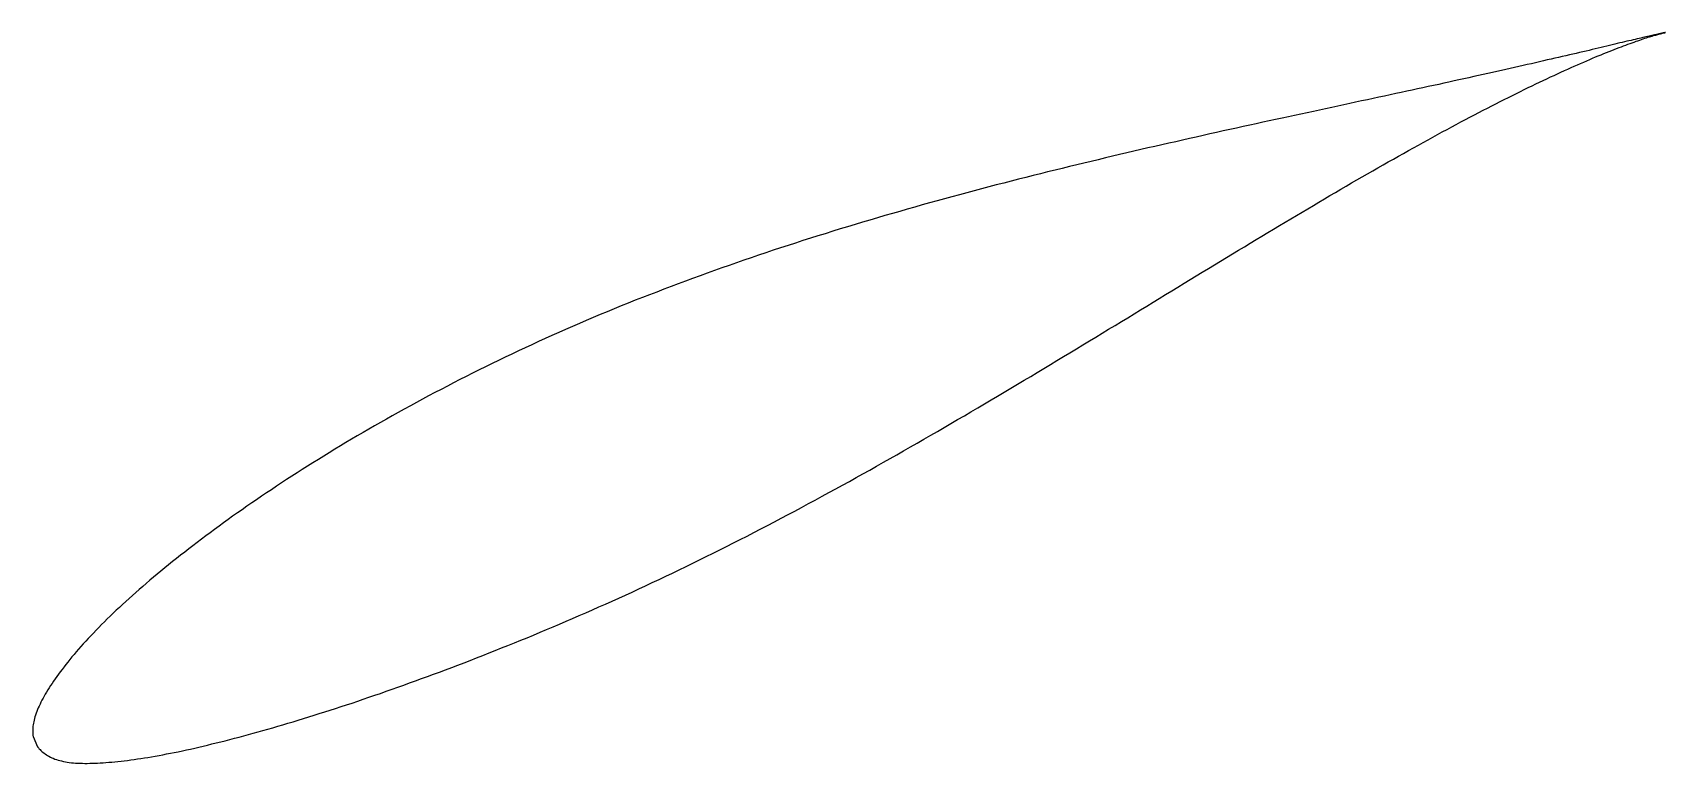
# Model space of a CAD drawing. Header units: metres. Extents: x -45 to 90, y -21 to 40.
import ezdxf

# ---------------------------------------------------------------- set-up
doc = ezdxf.new("R2010")
doc.units = ezdxf.units.M

msp = doc.modelspace()

# ---------------------------------------------------------------- linework, layer by layer
msp.add_lwpolyline([(90.47, 39.71), (90.47, 39.71), (90.46, 39.71), (90.44, 39.71), (90.42, 39.7), (90.4, 39.7), (90.37, 39.69), (90.33, 39.69), (90.29, 39.68), (90.24, 39.67), (90.19, 39.66), (90.13, 39.65), (90.06, 39.63), (89.99, 39.62), (89.92, 39.6), (89.84, 39.58), (89.75, 39.56), (89.66, 39.54), (89.56, 39.52), (89.46, 39.5), (89.35, 39.47), (89.24, 39.45), (89.12, 39.42), (88.99, 39.39), (88.86, 39.36), (88.73, 39.33), (88.59, 39.3), (88.44, 39.26), (88.29, 39.23), (88.13, 39.19), (87.97, 39.15), (87.8, 39.11), (87.63, 39.07), (87.45, 39.03), (87.27, 38.99), (87.08, 38.94), (86.89, 38.89), (86.69, 38.85), (86.48, 38.8), (86.27, 38.75), (86.06, 38.7), (85.84, 38.64), (85.61, 38.59), (85.38, 38.54), (85.15, 38.48), (84.91, 38.42), (84.66, 38.36), (84.41, 38.31), (84.15, 38.24), (83.89, 38.18), (83.62, 38.12), (83.35, 38.06), (83.07, 37.99), (82.79, 37.93), (82.51, 37.86), (82.21, 37.79), (81.92, 37.72), (81.62, 37.65), (81.31, 37.58), (81, 37.51), (80.68, 37.44), (80.36, 37.36), (80.03, 37.29), (79.7, 37.21), (79.36, 37.13), (79.02, 37.06), (78.68, 36.98), (78.33, 36.9), (77.97, 36.82), (77.61, 36.74), (77.25, 36.66), (76.88, 36.57), (76.5, 36.49), (76.13, 36.41), (75.74, 36.32), (75.36, 36.23), (74.96, 36.15), (74.57, 36.06), (74.17, 35.97), (73.76, 35.88), (73.35, 35.79), (72.94, 35.7), (72.52, 35.61), (72.1, 35.52), (71.67, 35.42), (71.24, 35.33), (70.8, 35.23), (70.36, 35.14), (69.92, 35.04), (69.47, 34.94), (69.02, 34.85), (68.56, 34.75), (68.1, 34.65), (67.64, 34.55), (67.17, 34.45), (66.7, 34.35), (66.23, 34.24), (65.75, 34.14), (65.27, 34.04), (64.78, 33.93), (64.29, 33.82), (63.8, 33.72), (63.3, 33.61), (62.8, 33.5), (62.29, 33.39), (61.79, 33.29), (61.28, 33.18), (60.76, 33.06), (60.24, 32.95), (59.72, 32.84), (59.2, 32.73), (58.67, 32.61), (58.14, 32.5), (57.61, 32.38), (57.07, 32.27), (56.53, 32.15), (55.99, 32.03), (55.44, 31.91), (54.9, 31.79), (54.35, 31.67), (53.79, 31.55), (53.24, 31.42), (52.68, 31.3), (52.12, 31.17), (51.55, 31.05), (50.99, 30.92), (50.42, 30.79), (49.85, 30.66), (49.27, 30.53), (48.7, 30.4), (48.12, 30.27), (47.54, 30.14), (46.96, 30), (46.38, 29.87), (45.79, 29.73), (45.2, 29.59), (44.61, 29.45), (44.02, 29.31), (43.43, 29.17), (42.83, 29.03), (42.24, 28.89), (41.64, 28.74), (41.04, 28.6), (40.44, 28.45), (39.84, 28.3), (39.23, 28.15), (38.63, 28), (38.02, 27.85), (37.41, 27.7), (36.81, 27.54), (36.2, 27.39), (35.59, 27.23), (34.97, 27.07), (34.36, 26.91), (33.75, 26.75), (33.14, 26.59), (32.52, 26.42), (31.91, 26.26), (31.29, 26.09), (30.67, 25.92), (30.06, 25.75), (29.44, 25.58), (28.82, 25.41), (28.2, 25.24), (27.58, 25.06), (26.97, 24.88), (26.35, 24.71), (25.73, 24.53), (25.11, 24.34), (24.49, 24.16), (23.87, 23.98), (23.25, 23.79), (22.63, 23.61), (22.02, 23.42), (21.4, 23.23), (20.78, 23.03), (20.16, 22.84), (19.55, 22.65), (18.93, 22.45), (18.31, 22.25), (17.7, 22.05), (17.08, 21.85), (16.47, 21.65), (15.86, 21.45), (15.24, 21.24), (14.63, 21.03), (14.02, 20.82), (13.41, 20.61), (12.81, 20.4), (12.2, 20.19), (11.59, 19.97), (10.99, 19.76), (10.39, 19.54), (9.78, 19.32), (9.18, 19.09), (8.58, 18.87), (7.99, 18.65), (7.39, 18.42), (6.8, 18.19), (6.2, 17.96), (5.61, 17.73), (5.02, 17.5), (4.44, 17.26), (3.85, 17.03), (3.27, 16.79), (2.68, 16.55), (2.11, 16.31), (1.53, 16.07), (0.95, 15.82), (0.38, 15.58), (-0.19, 15.33), (-0.76, 15.08), (-1.33, 14.83), (-1.89, 14.58), (-2.45, 14.33), (-3.01, 14.07), (-3.57, 13.82), (-4.12, 13.56), (-4.68, 13.3), (-5.23, 13.04), (-5.77, 12.78), (-6.32, 12.52), (-6.86, 12.26), (-7.4, 11.99), (-7.93, 11.73), (-8.47, 11.46), (-9, 11.19), (-9.53, 10.92), (-10.05, 10.66), (-10.57, 10.38), (-11.09, 10.11), (-11.61, 9.84), (-12.12, 9.57), (-12.63, 9.3), (-13.14, 9.02), (-13.64, 8.75), (-14.14, 8.47), (-14.64, 8.19), (-15.14, 7.92), (-15.63, 7.64), (-16.12, 7.36), (-16.6, 7.09), (-17.08, 6.81), (-17.56, 6.53), (-18.04, 6.25), (-18.51, 5.97), (-18.98, 5.7), (-19.44, 5.42), (-19.91, 5.14), (-20.36, 4.86), (-20.82, 4.58), (-21.27, 4.3), (-21.72, 4.02), (-22.16, 3.74), (-22.6, 3.46), (-23.04, 3.19), (-23.47, 2.91), (-23.9, 2.63), (-24.33, 2.35), (-24.75, 2.07), (-25.17, 1.79), (-25.58, 1.52), (-25.99, 1.24), (-26.4, 0.96), (-26.8, 0.69), (-27.2, 0.41), (-27.6, 0.13), (-27.99, -0.14), (-28.38, -0.42), (-28.76, -0.69), (-29.14, -0.96), (-29.51, -1.24), (-29.88, -1.51), (-30.25, -1.78), (-30.61, -2.05), (-30.97, -2.32), (-31.33, -2.59), (-31.68, -2.86), (-32.02, -3.12), (-32.36, -3.39), (-32.7, -3.65), (-33.04, -3.92), (-33.37, -4.18), (-33.69, -4.44), (-34.01, -4.7), (-34.33, -4.96), (-34.64, -5.22), (-34.95, -5.48), (-35.25, -5.73), (-35.55, -5.99), (-35.84, -6.24), (-36.13, -6.5), (-36.42, -6.75), (-36.7, -7), (-36.97, -7.24), (-37.25, -7.49), (-37.51, -7.74), (-37.78, -7.98), (-38.03, -8.22), (-38.29, -8.46), (-38.54, -8.7), (-38.78, -8.94), (-39.02, -9.18), (-39.26, -9.41), (-39.49, -9.64), (-39.71, -9.88), (-39.93, -10.11), (-40.15, -10.33), (-40.36, -10.56), (-40.57, -10.78), (-40.77, -11.01), (-40.97, -11.23), (-41.16, -11.45), (-41.35, -11.66), (-41.53, -11.88), (-41.71, -12.09), (-41.88, -12.3), (-42.05, -12.51), (-42.21, -12.72), (-42.37, -12.92), (-42.53, -13.13), (-42.68, -13.33), (-42.82, -13.52), (-42.96, -13.72), (-43.1, -13.91), (-43.23, -14.1), (-43.36, -14.28), (-43.48, -14.47), (-43.6, -14.65), (-43.71, -14.83), (-43.82, -15), (-43.92, -15.17), (-44.02, -15.34), (-44.11, -15.51), (-44.2, -15.68), (-44.28, -15.84), (-44.36, -16), (-44.44, -16.16), (-44.51, -16.31), (-44.57, -16.46), (-44.63, -16.61), (-44.68, -16.76), (-44.73, -16.91), (-44.78, -17.05), (-44.82, -17.19), (-44.85, -17.32), (-44.88, -17.46), (-44.91, -17.59), (-44.93, -17.71), (-44.95, -17.83), (-44.96, -17.95), (-44.97, -18.07), (-44.97, -18.18), (-44.97, -18.28), (-44.97, -18.38), (-44.96, -18.46), (-44.96, -18.54), (-44.95, -18.61), (-44.94, -18.66), (-44.94, -18.69), (-44.56, -19.56), (-44.55, -19.56), (-44.54, -19.58), (-44.51, -19.61), (-44.47, -19.65), (-44.42, -19.71), (-44.36, -19.77), (-44.28, -19.84), (-44.21, -19.92), (-44.12, -19.99), (-44.03, -20.06), (-43.94, -20.14), (-43.83, -20.21), (-43.73, -20.27), (-43.62, -20.33), (-43.5, -20.39), (-43.38, -20.45), (-43.26, -20.5), (-43.13, -20.56), (-43, -20.6), (-42.86, -20.65), (-42.72, -20.69), (-42.57, -20.72), (-42.42, -20.76), (-42.26, -20.79), (-42.1, -20.81), (-41.93, -20.84), (-41.76, -20.86), (-41.59, -20.87), (-41.41, -20.89), (-41.23, -20.9), (-41.04, -20.91), (-40.85, -20.91), (-40.65, -20.92), (-40.45, -20.92), (-40.24, -20.91), (-40.03, -20.91), (-39.81, -20.9), (-39.59, -20.89), (-39.36, -20.88), (-39.13, -20.86), (-38.89, -20.85), (-38.65, -20.83), (-38.41, -20.81), (-38.16, -20.78), (-37.9, -20.76), (-37.64, -20.73), (-37.38, -20.7), (-37.11, -20.67), (-36.84, -20.63), (-36.56, -20.59), (-36.28, -20.55), (-35.99, -20.51), (-35.7, -20.47), (-35.41, -20.42), (-35.11, -20.37), (-34.8, -20.32), (-34.49, -20.26), (-34.18, -20.2), (-33.86, -20.14), (-33.54, -20.08), (-33.22, -20.01), (-32.89, -19.95), (-32.55, -19.88), (-32.22, -19.8), (-31.88, -19.73), (-31.53, -19.65), (-31.18, -19.57), (-30.83, -19.49), (-30.47, -19.4), (-30.11, -19.31), (-29.74, -19.22), (-29.37, -19.13), (-29, -19.04), (-28.62, -18.94), (-28.24, -18.84), (-27.85, -18.74), (-27.46, -18.63), (-27.07, -18.53), (-26.67, -18.42), (-26.27, -18.31), (-25.87, -18.19), (-25.46, -18.08), (-25.05, -17.96), (-24.63, -17.84), (-24.21, -17.71), (-23.79, -17.59), (-23.37, -17.46), (-22.94, -17.33), (-22.51, -17.2), (-22.07, -17.07), (-21.63, -16.93), (-21.19, -16.79), (-20.74, -16.65), (-20.29, -16.5), (-19.84, -16.36), (-19.39, -16.21), (-18.93, -16.06), (-18.47, -15.91), (-18, -15.75), (-17.54, -15.59), (-17.07, -15.43), (-16.59, -15.27), (-16.12, -15.11), (-15.64, -14.94), (-15.16, -14.77), (-14.67, -14.6), (-14.19, -14.43), (-13.7, -14.25), (-13.21, -14.07), (-12.71, -13.89), (-12.21, -13.71), (-11.71, -13.52), (-11.21, -13.34), (-10.71, -13.15), (-10.2, -12.96), (-9.69, -12.76), (-9.18, -12.57), (-8.67, -12.37), (-8.15, -12.17), (-7.63, -11.96), (-7.11, -11.76), (-6.59, -11.55), (-6.07, -11.34), (-5.54, -11.13), (-5.01, -10.92), (-4.48, -10.7), (-3.95, -10.49), (-3.42, -10.27), (-2.88, -10.04), (-2.34, -9.82), (-1.8, -9.59), (-1.26, -9.36), (-0.72, -9.13), (-0.18, -8.9), (0.37, -8.66), (0.91, -8.43), (1.46, -8.19), (2.01, -7.94), (2.56, -7.7), (3.11, -7.45), (3.66, -7.2), (4.21, -6.95), (4.77, -6.7), (5.32, -6.44), (5.88, -6.18), (6.43, -5.92), (6.99, -5.66), (7.55, -5.4), (8.11, -5.13), (8.67, -4.86), (9.23, -4.59), (9.79, -4.31), (10.35, -4.04), (10.91, -3.76), (11.48, -3.48), (12.04, -3.2), (12.6, -2.92), (13.17, -2.63), (13.73, -2.34), (14.3, -2.06), (14.86, -1.76), (15.43, -1.47), (15.99, -1.18), (16.56, -0.88), (17.12, -0.58), (17.69, -0.28), (18.25, 0.02), (18.82, 0.32), (19.39, 0.63), (19.95, 0.93), (20.52, 1.24), (21.08, 1.55), (21.65, 1.86), (22.21, 2.17), (22.78, 2.48), (23.34, 2.79), (23.91, 3.11), (24.47, 3.42), (25.03, 3.74), (25.6, 4.06), (26.16, 4.37), (26.72, 4.69), (27.28, 5.01), (27.85, 5.34), (28.41, 5.66), (28.97, 5.98), (29.53, 6.3), (30.09, 6.63), (30.64, 6.95), (31.2, 7.28), (31.76, 7.6), (32.32, 7.93), (32.87, 8.25), (33.43, 8.58), (33.98, 8.9), (34.53, 9.23), (35.08, 9.56), (35.63, 9.88), (36.18, 10.21), (36.73, 10.54), (37.28, 10.87), (37.83, 11.19), (38.37, 11.52), (38.92, 11.85), (39.46, 12.17), (40, 12.5), (40.55, 12.83), (41.08, 13.15), (41.62, 13.48), (42.16, 13.8), (42.7, 14.13), (43.23, 14.45), (43.76, 14.78), (44.29, 15.1), (44.82, 15.42), (45.35, 15.74), (45.88, 16.06), (46.4, 16.38), (46.93, 16.7), (47.45, 17.02), (47.97, 17.34), (48.49, 17.65), (49, 17.97), (49.52, 18.28), (50.03, 18.6), (50.54, 18.91), (51.05, 19.22), (51.56, 19.53), (52.06, 19.83), (52.57, 20.14), (53.07, 20.45), (53.57, 20.75), (54.07, 21.05), (54.56, 21.35), (55.05, 21.65), (55.55, 21.95), (56.04, 22.24), (56.52, 22.54), (57.01, 22.83), (57.49, 23.12), (57.97, 23.41), (58.45, 23.7), (58.92, 23.98), (59.4, 24.26), (59.87, 24.54), (60.34, 24.82), (60.8, 25.1), (61.27, 25.37), (61.73, 25.65), (62.19, 25.92), (62.64, 26.19), (63.1, 26.45), (63.55, 26.72), (64, 26.98), (64.44, 27.24), (64.88, 27.49), (65.32, 27.75), (65.76, 28), (66.2, 28.25), (66.63, 28.5), (67.06, 28.74), (67.48, 28.98), (67.91, 29.22), (68.33, 29.46), (68.74, 29.69), (69.16, 29.92), (69.57, 30.15), (69.98, 30.38), (70.38, 30.6), (70.79, 30.82), (71.18, 31.04), (71.58, 31.26), (71.97, 31.47), (72.36, 31.68), (72.75, 31.89), (73.13, 32.09), (73.51, 32.3), (73.88, 32.5), (74.26, 32.69), (74.63, 32.89), (74.99, 33.08), (75.35, 33.27), (75.71, 33.45), (76.07, 33.63), (76.42, 33.81), (76.77, 33.99), (77.11, 34.16), (77.45, 34.33), (77.79, 34.5), (78.12, 34.67), (78.45, 34.83), (78.77, 34.99), (79.1, 35.15), (79.41, 35.3), (79.73, 35.45), (80.04, 35.6), (80.34, 35.75), (80.65, 35.89), (80.94, 36.03), (81.24, 36.16), (81.53, 36.3), (81.81, 36.43), (82.1, 36.56), (82.37, 36.68), (82.65, 36.81), (82.92, 36.92), (83.18, 37.04), (83.44, 37.16), (83.7, 37.27), (83.95, 37.38), (84.2, 37.48), (84.44, 37.58), (84.68, 37.69), (84.91, 37.78), (85.14, 37.88), (85.37, 37.97), (85.59, 38.06), (85.81, 38.15), (86.02, 38.23), (86.23, 38.31), (86.43, 38.39), (86.63, 38.47), (86.82, 38.54), (87.01, 38.61), (87.19, 38.68), (87.37, 38.75), (87.55, 38.81), (87.72, 38.87), (87.88, 38.93), (88.04, 38.99), (88.2, 39.04), (88.35, 39.09), (88.49, 39.14), (88.63, 39.19), (88.77, 39.24), (88.9, 39.28), (89.03, 39.32), (89.15, 39.36), (89.26, 39.39), (89.37, 39.43), (89.48, 39.46), (89.58, 39.49), (89.67, 39.51), (89.76, 39.54), (89.85, 39.56), (89.92, 39.58), (90, 39.6), (90.07, 39.62), (90.13, 39.64), (90.19, 39.65), (90.24, 39.66), (90.29, 39.68), (90.33, 39.68), (90.37, 39.69), (90.4, 39.7), (90.42, 39.7), (90.44, 39.71), (90.46, 39.71), (90.47, 39.71), (90.47, 39.71)], close=True)

doc.saveas('drawing.dxf')
